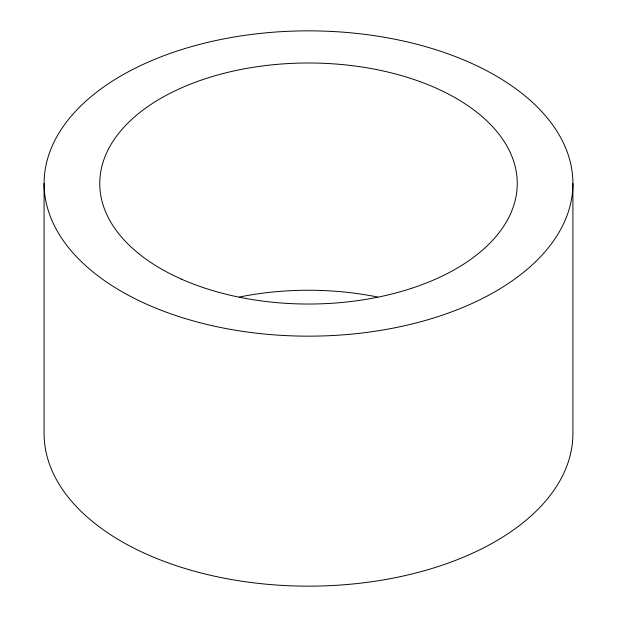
<?xml version="1.0" encoding="UTF-8"?>
<svg xmlns="http://www.w3.org/2000/svg" width="617" height="617" viewBox="0 0 617 617"><rect width="100%" height="100%" fill="white"/><g stroke="black" fill="none" stroke-linecap="round" stroke-linejoin="round"><path stroke-width="0.93" d="M572.915 183.511A264.415 152.661 0 0 1 176.292 315.711A264.415 152.661 0 0 1 176.292 51.304A264.415 152.661 0 0 1 572.915 183.511L572.915 433.489A264.415 152.661 0 0 1 308.5 586.15A264.415 152.661 0 0 1 44.085 433.489L44.085 183.511M239.55 297.008A208.747 120.523 0 0 1 377.45 297.008M181.421 279.123A208.747 120.523 0 0 0 515.465 199.237A208.747 120.523 0 0 0 228.614 72.166A208.747 120.523 0 0 0 181.421 279.123"/></g></svg>
